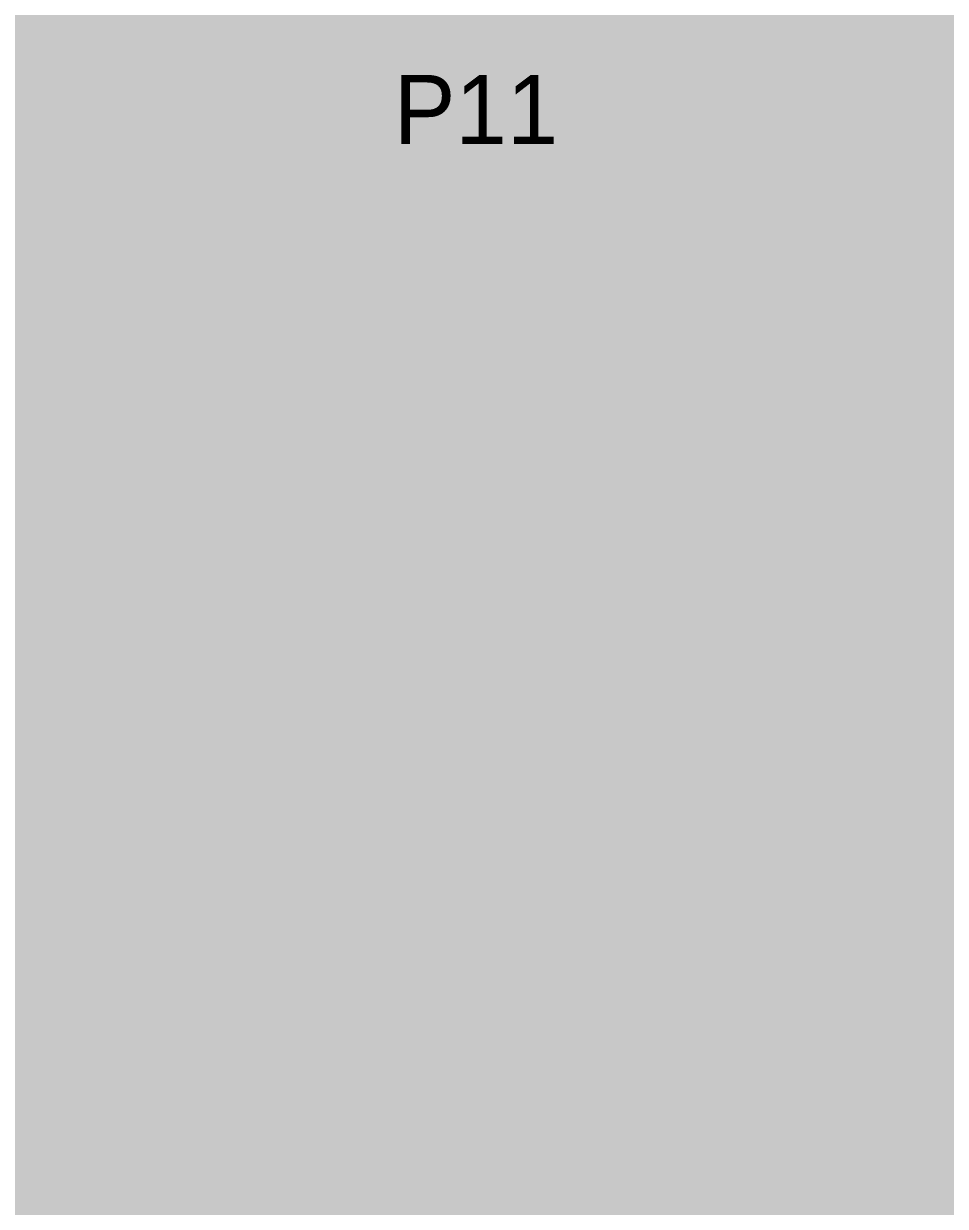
# Model space of a CAD drawing. Header units: millimetres. Extents: x 3.32 to 12.49, y 5.66 to 10.73.
# Drawn here: x 4.021 to 4.422, y 6.442 to 6.956 of the extents above; entities that cross this region are included whole.
import ezdxf

# ---------------------------------------------------------------- set-up
doc = ezdxf.new("R2010")
doc.units = ezdxf.units.MM
doc.header["$MEASUREMENT"] = 0
for name, color, linetype in [('BottomLayer', 5, 'Continuous'), ('BottomSolder', 6, 'Continuous'), ('InternalPlane1', 76, 'Continuous'), ('InternalPlane2', 16, 'Continuous'), ('MultiLayer', 9, 'Continuous'), ('PadHoleLayer', 156, 'Continuous'), ('TopLayer', 1, 'Continuous'), ('TopOverlay', 2, 'Continuous'), ('TopSolder', 216, 'Continuous')]:
    doc.layers.add(name, color=color, linetype=linetype)

# ---------------------------------------------------------------- blocks, each defined once
blk = doc.blocks.new('HANRUN_A8_150')
at = {"layer": 'BottomLayer'}
for points, const_width in [([(-0.105, 0.12, 1), (-0.055, 0.12, 1)], 0.05), ([(-0.0325, 0, 1), (0.0325, 0, 1)], 0.065), ([(-0.05129, -0.18992, 1), (-0.01879, -0.18992, 1)], 0.0325), ([(0.04871, -0.18992, 1), (0.08121, -0.18992, 1)], 0.0325)]:
    blk.add_lwpolyline(points, format="xyb", close=True, dxfattribs=dict(at, const_width=const_width))
at = {"layer": 'BottomSolder'}
for points, const_width in [([(-0.107, 0.12, 1), (-0.053, 0.12, 1)], 0.054), ([(-0.0345, 0, 1), (0.0345, 0, 1)], 0.069), ([(-0.05329, -0.18992, 1), (-0.01679, -0.18992, 1)], 0.0365), ([(0.04671, -0.18992, 1), (0.08321, -0.18992, 1)], 0.0365)]:
    blk.add_lwpolyline(points, format="xyb", close=True, dxfattribs=dict(at, const_width=const_width))
at = {"layer": 'InternalPlane1'}
for points, const_width in [([(-0.10625, 0.12, 1), (-0.05375, 0.12, 1)], 0.0525), ([(-0.0425, 0, 1), (0.0425, 0, 1)], 0.085), ([(-0.05504, -0.18992, 1), (-0.01504, -0.18992, 1)], 0.04), ([(0.04496, -0.18992, 1), (0.08496, -0.18992, 1)], 0.04)]:
    blk.add_lwpolyline(points, format="xyb", close=True, dxfattribs=dict(at, const_width=const_width))
at = {"layer": 'InternalPlane2'}
for points, const_width in [([(-0.10625, 0.12, 1), (-0.05375, 0.12, 1)], 0.0525), ([(-0.0425, 0, 1), (0.0425, 0, 1)], 0.085), ([(-0.05504, -0.18992, 1), (-0.01504, -0.18992, 1)], 0.04), ([(0.04496, -0.18992, 1), (0.08496, -0.18992, 1)], 0.04)]:
    blk.add_lwpolyline(points, format="xyb", close=True, dxfattribs=dict(at, const_width=const_width))
at = {"layer": 'MultiLayer'}
for points, const_width in [([(-0.105, 0.12, 1), (-0.055, 0.12, 1)], 0.05), ([(-0.0325, 0, 1), (0.0325, 0, 1)], 0.065), ([(-0.05129, -0.18992, 1), (-0.01879, -0.18992, 1)], 0.0325), ([(0.04871, -0.18992, 1), (0.08121, -0.18992, 1)], 0.0325)]:
    blk.add_lwpolyline(points, format="xyb", close=True, dxfattribs=dict(at, const_width=const_width))
at = {"layer": 'PadHoleLayer'}
for points, const_width in [([(-0.09625, 0.12, 1), (-0.06375, 0.12, 1)], 0.0325), ([(-0.0325, 0, 1), (0.0325, 0, 1)], 0.065), ([(-0.04504, -0.18992, 1), (-0.02504, -0.18992, 1)], 0.02), ([(0.05496, -0.18992, 1), (0.07496, -0.18992, 1)], 0.02)]:
    blk.add_lwpolyline(points, format="xyb", close=True, dxfattribs=dict(at, const_width=const_width))
at = {"layer": 'TopLayer'}
for points, const_width in [([(-0.105, 0.12, 1), (-0.055, 0.12, 1)], 0.05), ([(-0.0325, 0, 1), (0.0325, 0, 1)], 0.065), ([(-0.05129, -0.18992, 1), (-0.01879, -0.18992, 1)], 0.0325), ([(0.04871, -0.18992, 1), (0.08121, -0.18992, 1)], 0.0325)]:
    blk.add_lwpolyline(points, format="xyb", close=True, dxfattribs=dict(at, const_width=const_width))
at = {"layer": 'TopOverlay', "const_width": 0.01}
blk.add_lwpolyline([(-0.08996, -0.42992), (-0.08996, 0.4126)], dxfattribs=at)
at = {"layer": 'TopSolder'}
for points, const_width in [([(-0.107, 0.12, 1), (-0.053, 0.12, 1)], 0.054), ([(-0.0345, 0, 1), (0.0345, 0, 1)], 0.069), ([(-0.05329, -0.18992, 1), (-0.01679, -0.18992, 1)], 0.0365), ([(0.04671, -0.18992, 1), (0.08321, -0.18992, 1)], 0.0365)]:
    blk.add_lwpolyline(points, format="xyb", close=True, dxfattribs=dict(at, const_width=const_width))

msp = doc.modelspace()

# ---------------------------------------------------------------- linework, layer by layer
at = {"layer": 'BottomLayer', "const_width": 0.1}
for points in [[(4.36701, 6.82866), (4.36701, 7.18666)], [(4.36701, 6.82866), (4.37001, 6.82566)], [(4.37001, 6.14166), (4.37001, 6.82566)]]:
    msp.add_lwpolyline(points, dxfattribs=at)
at = {"layer": 'BottomLayer', "const_width": 0.05}
for points in [[(4.34201, 6.82866, 1), (4.39201, 6.82866, 1)], [(4.34201, 6.82866, 1), (4.39201, 6.82866, 1)], [(4.34501, 6.82566, 1), (4.39501, 6.82566, 1)], [(4.34501, 6.82566, 1), (4.39501, 6.82566, 1)]]:
    msp.add_lwpolyline(points, format="xyb", close=True, dxfattribs=at)
at = {"layer": 'InternalPlane1'}
msp.add_solid([(3.93701, 5.70866), (4.66701, 5.70866), (3.93701, 6.97366), (4.66701, 6.97366)], dxfattribs=at)
at = {"layer": 'InternalPlane2'}
msp.add_solid([(3.93701, 5.70866), (4.66701, 5.70866), (3.93701, 6.97366), (4.66701, 6.97366)], dxfattribs=at)
at = {"layer": 'TopLayer', "const_width": 0.01}
for points in [[(4.05709, 6.7837), (4.06197, 6.7837)], [(4.06197, 6.7837), (4.18701, 6.65866)], [(4.32701, 6.65866), (4.43701, 6.76866)], [(4.40701, 6.63866), (4.46701, 6.69866)], [(4.05709, 6.62858), (4.05709, 6.6837)], [(4.18701, 6.65866), (4.32701, 6.65866)], [(4.40701, 6.33866), (4.40701, 6.63866)], [(4.05709, 6.62858), (4.47201, 6.21366)]]:
    msp.add_lwpolyline(points, dxfattribs=at)
at = {"layer": 'TopLayer', "const_width": 0.005}
for points in [[(4.05459, 6.7837, 1), (4.05959, 6.7837, 1)], [(4.05947, 6.7837, 1), (4.06447, 6.7837, 1)], [(4.05947, 6.7837, 1), (4.06447, 6.7837, 1)], [(4.07209, 6.7837, 1), (4.07709, 6.7837, 1)], [(4.08209, 6.7837, 1), (4.08709, 6.7837, 1)], [(4.05459, 6.7662, 1), (4.05959, 6.7662, 1)], [(4.08101, 6.76216, 1), (4.08601, 6.76216, 1)], [(4.05459, 6.7562, 1), (4.05959, 6.7562, 1)], [(4.09279, 6.75038, 1), (4.09779, 6.75038, 1)], [(4.09808, 6.74509, 1), (4.10308, 6.74509, 1)], [(4.10986, 6.73331, 1), (4.11486, 6.73331, 1)], [(4.05459, 6.6837, 1), (4.05959, 6.6837, 1)], [(4.04406, 6.66972, 1), (4.04906, 6.66972, 1)], [(4.06511, 6.66972, 1), (4.07011, 6.66972, 1)], [(4.03805, 6.66173, 1), (4.04305, 6.66173, 1)], [(4.07113, 6.66173, 1), (4.07613, 6.66173, 1)], [(4.18451, 6.65866, 1), (4.18951, 6.65866, 1)], [(4.18451, 6.65866, 1), (4.18951, 6.65866, 1)], [(4.32451, 6.65866, 1), (4.32951, 6.65866, 1)], [(4.32451, 6.65866, 1), (4.32951, 6.65866, 1)], [(4.05459, 6.64863, 1), (4.05959, 6.64863, 1)], [(4.05459, 6.64863, 1), (4.05959, 6.64863, 1)], [(4.40451, 6.63866, 1), (4.40951, 6.63866, 1)], [(4.40451, 6.63866, 1), (4.40951, 6.63866, 1)], [(4.05459, 6.62858, 1), (4.05959, 6.62858, 1)], [(4.05459, 6.62858, 1), (4.05959, 6.62858, 1)], [(4.05459, 6.62858, 1), (4.05959, 6.62858, 1)], [(4.05459, 6.62858, 1), (4.05959, 6.62858, 1)]]:
    msp.add_lwpolyline(points, format="xyb", close=True, dxfattribs=at)
at = {"layer": 'TopLayer', "const_width": 0.01}
for points in [[(4.08351, 6.76216, -0.198912), (4.07459, 6.7837)], [(4.10058, 6.74509, -0.198912), (4.08459, 6.7837)], [(4.05709, 6.7662, -0.198912), (4.09529, 6.75038)], [(4.05709, 6.7562, -0.198912), (4.11236, 6.73331)], [(4.04656, 6.66972, -0.235616), (4.05709, 6.64863)], [(4.05709, 6.64863, -0.235616), (4.06761, 6.66972)], [(4.04055, 6.66173, -0.235616), (4.05709, 6.62858)], [(4.05709, 6.62858, -0.235616), (4.07363, 6.66173)]]:
    msp.add_lwpolyline(points, format="xyb", dxfattribs=at)

# ---------------------------------------------------------------- block references
at = {"rotation": 270}
msp.add_blockref('HANRUN_A8_150', (4.24701, 6.74866), dxfattribs=at)

# ---------------------------------------------------------------- texts
at = {"layer": 'TopOverlay'}
msp.add_text('P11', height=0.03, dxfattribs=at).set_placement((4.18201, 6.90366))

doc.saveas('drawing.dxf')
